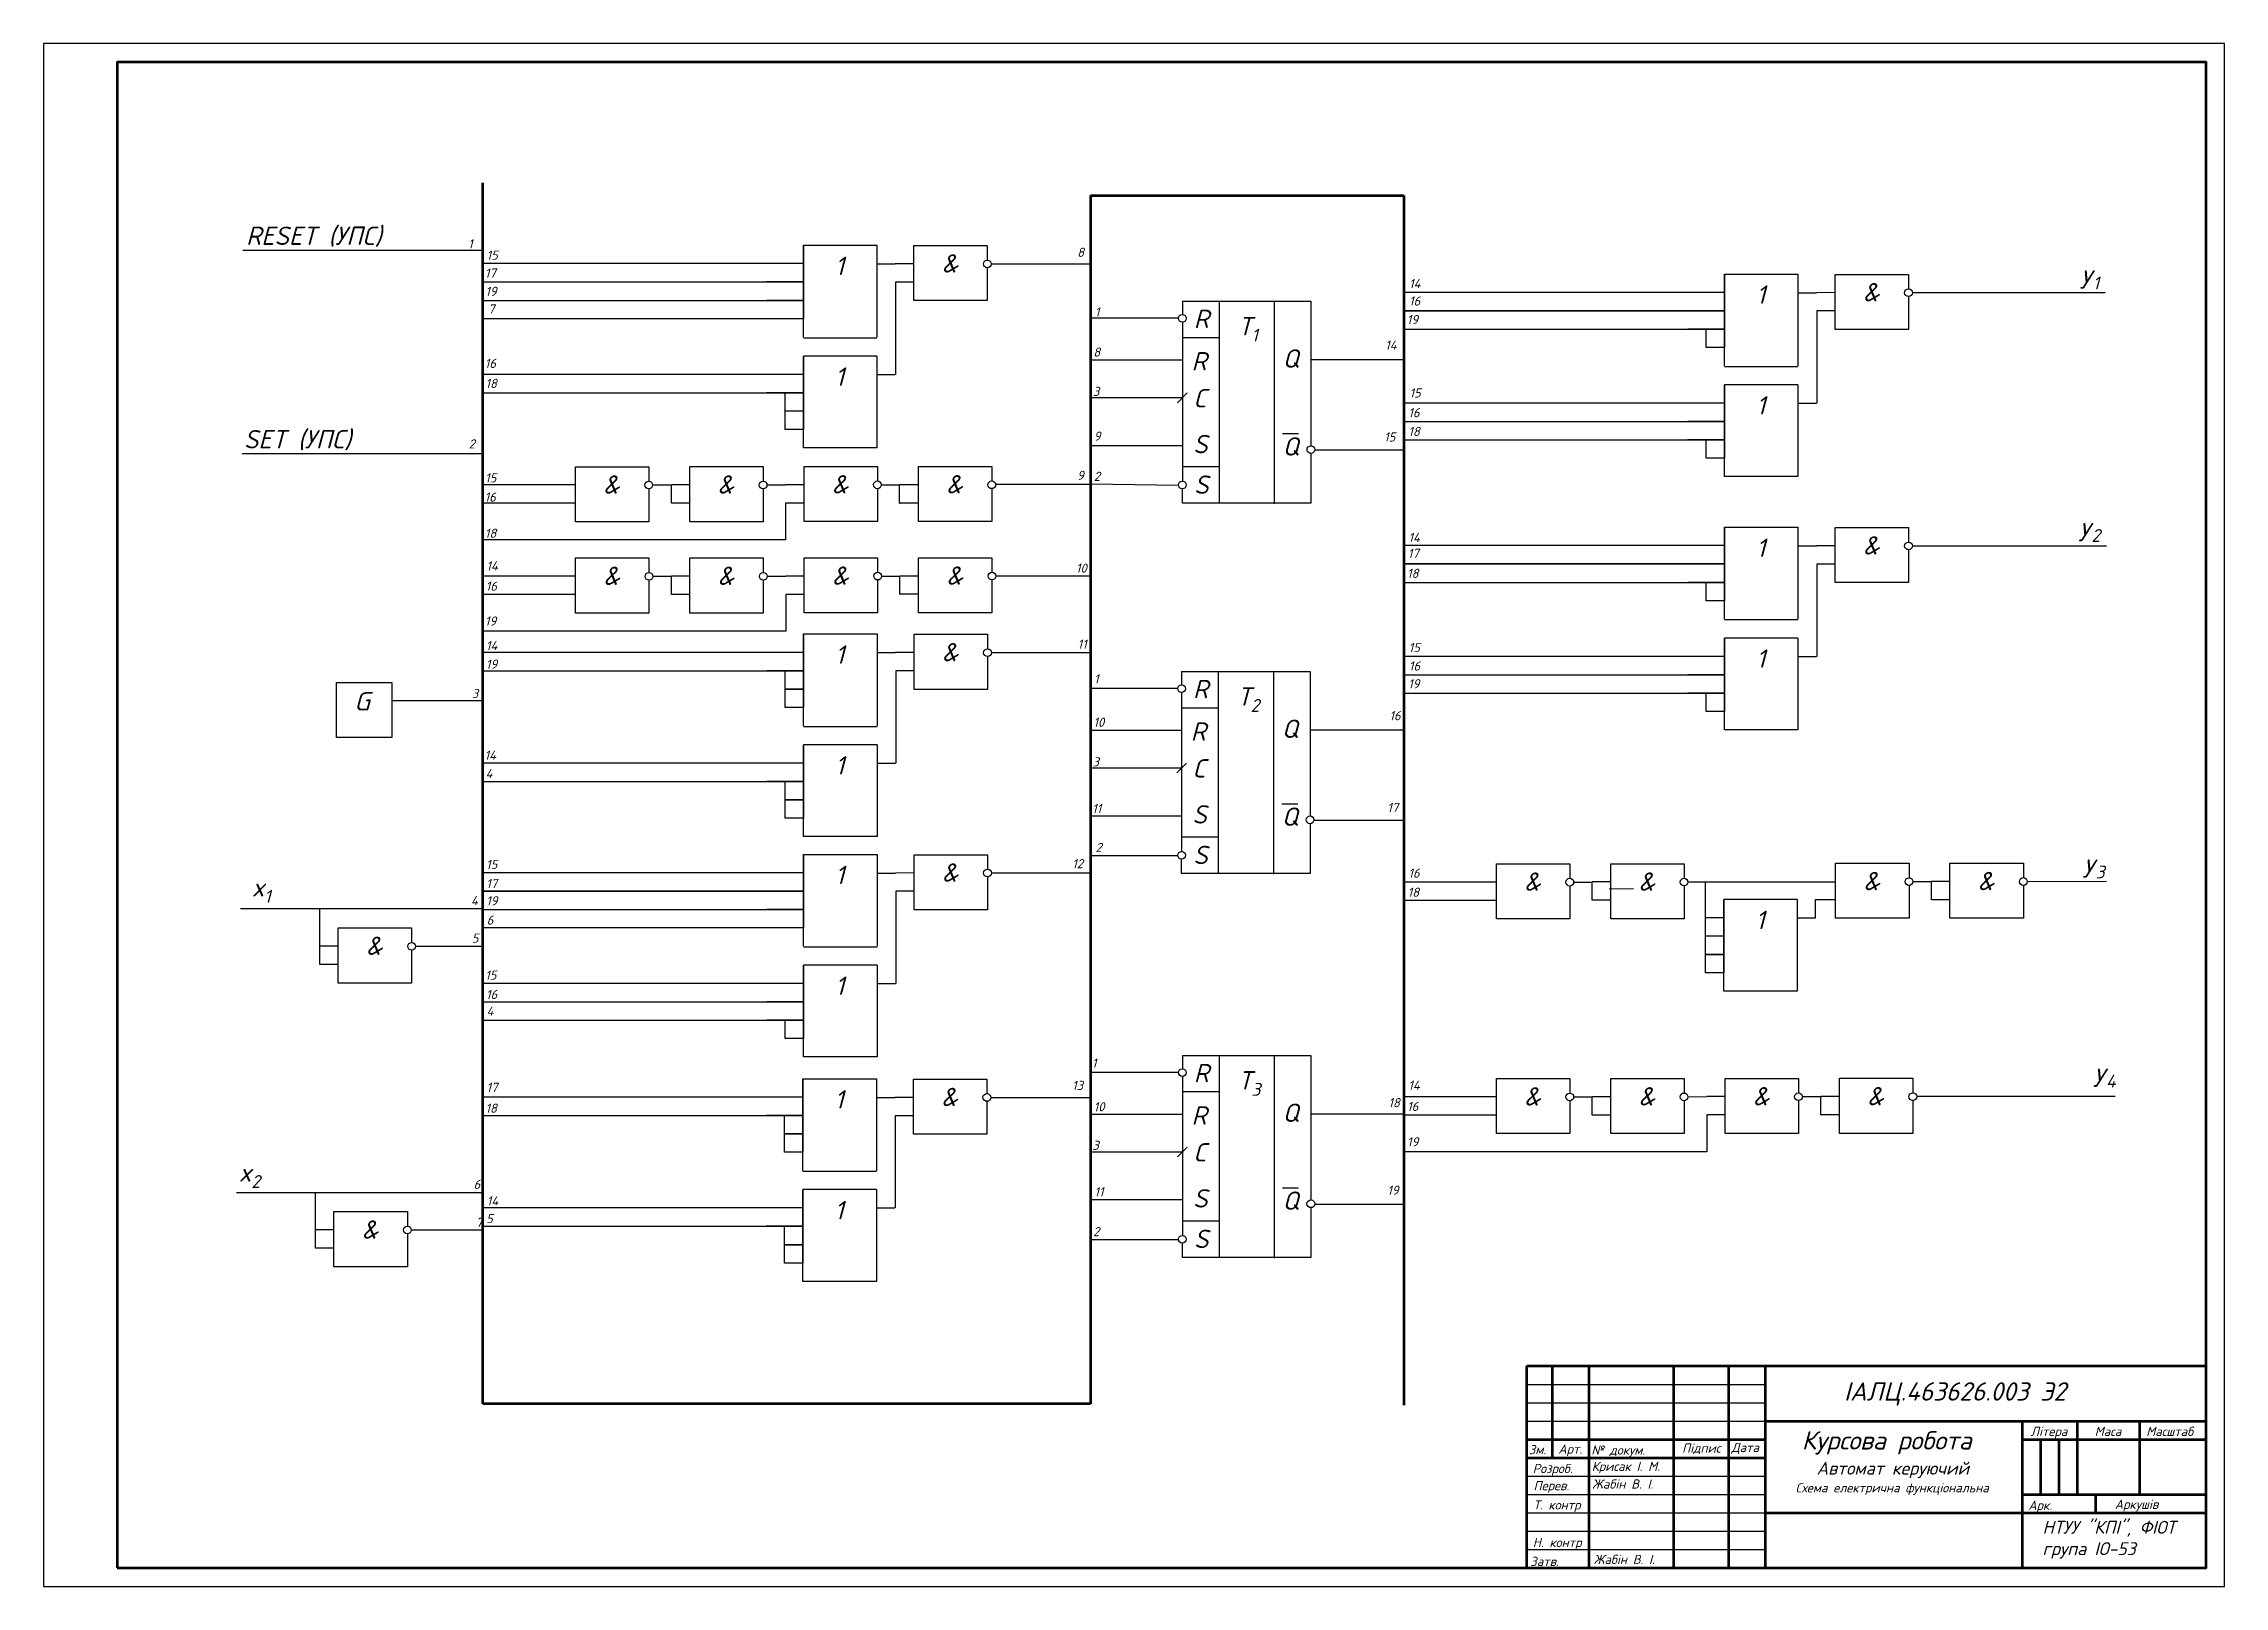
# Model space of a CAD drawing. Header units: millimetres. Extents: x -174 to 420, y 0 to 420.
import ezdxf

# ---------------------------------------------------------------- set-up
doc = ezdxf.new("R2010")
doc.units = ezdxf.units.MM
doc.layers.add('Layer2', color=1, linetype='Continuous', lineweight=80)
doc.layers.add('Layer3', color=3, linetype='Continuous', lineweight=30)
doc.styles.add('Ilya52', font='isocpeui.ttf')

msp = doc.modelspace()

# ---------------------------------------------------------------- linework, layer by layer
at = {"lineweight": 80}
for p, q in [((230, 5), (230, 60)), ((230, 60), (295, 60)), ((237, 35), (237, 60)), ((247, 5), (247, 60)), ((270, 5), (270, 60)), ((280, 60), (295, 60)), ((285, 5), (285, 60)), ((295, 45), (295, 60)), ((295, 60), (415, 60)), ((295, 20), (295, 45)), ((295, 45), (365, 45)), ((295, 45), (365, 45)), ((365, 45), (415, 45)), ((365, 40), (365, 45)), ((380, 40), (380, 45)), ((397, 40), (397, 45)), ((230, 40), (295, 40)), ((365, 40), (415, 40)), ((365, 25), (365, 40)), ((370, 25), (370, 40)), ((375, 25), (375, 40)), ((380, 25), (380, 40)), ((380, 25), (380, 40)), ((397, 25), (397, 40)), ((230, 35), (295, 35)), ((365, 20), (365, 25)), ((365, 25), (415, 25)), ((385, 20), (385, 25)), ((295, 5), (295, 20)), ((295, 20), (365, 20)), ((365, 5), (365, 20)), ((365, 20), (415, 20))]:
    msp.add_line(p, q, dxfattribs=at)
at = {"lineweight": 30}
for p, q in [((230, 55), (295, 55)), ((230, 50), (295, 50)), ((230, 45), (295, 45)), ((230, 30), (295, 30)), ((230, 25), (295, 25)), ((230, 20), (295, 20)), ((230, 15), (295, 15)), ((230, 10), (295, 10))]:
    msp.add_line(p, q, dxfattribs=at)
msp.add_lwpolyline([(-174, 0), (420, 0), (420, 420), (-174, 420)], close=True, dxfattribs=at)
at = {"lineweight": 80}
msp.add_lwpolyline([(-154, 5), (415, 5), (415, 415), (-154, 415)], close=True, dxfattribs=at)
at = {"layer": 'Layer2'}
for p, q in [((-54.33, 49.66), (-54.33, 382.08)), ((111.13, 378.65), (111.13, 49.66)), ((111.13, 378.65), (196.53, 378.65)), ((196.53, 378.65), (196.53, 49.31)), ((111.13, 49.66), (-54.33, 49.66))]:
    msp.add_line(p, q, dxfattribs=at)
at = {"layer": 'Layer3'}
for p, q in [((-54.33, 363.68), (-119.71, 363.68)), ((32.94, 365.11), (52.94, 365.11)), ((32.94, 340.11), (32.94, 365.11)), ((32.94, 365.11), (32.94, 360.11)), ((52.94, 365.11), (52.94, 340.11)), ((63.04, 365.03), (83.04, 365.03)), ((63.04, 350.03), (63.04, 365.03)), ((83.04, 365.03), (83.04, 361.08)), ((32.94, 360.11), (-54.33, 360.11)), ((32.94, 360.11), (32.94, 355.11)), ((52.94, 360.03), (57.94, 360.03)), ((63.04, 360.05), (57.94, 360.03)), ((83.04, 358.99), (83.04, 350.03)), ((84.09, 360.05), (111.13, 360.05)), ((283.86, 357.27), (303.86, 357.27)), ((283.86, 332.27), (283.86, 357.27)), ((283.86, 357.27), (283.86, 352.27)), ((303.86, 357.27), (303.86, 332.27)), ((313.96, 357.19), (333.96, 357.19)), ((313.96, 342.19), (313.96, 357.19)), ((333.96, 357.19), (333.96, 353.24)), ((-54.33, 355.11), (32.94, 355.11)), ((32.94, 355.11), (22.94, 355.11)), ((32.94, 355.11), (32.94, 350.11)), ((63.04, 355.06), (58.04, 355.06)), ((58.04, 355.06), (58.04, 329.95)), ((283.86, 352.27), (196.53, 352.27)), ((283.86, 352.27), (283.86, 347.27)), ((303.86, 352.19), (308.86, 352.19)), ((313.96, 352.21), (308.86, 352.19)), ((333.96, 351.15), (333.96, 342.19)), ((335.01, 352.21), (387.53, 352.21)), ((-54.33, 350.11), (32.94, 350.11)), ((32.94, 345.11), (-54.33, 345.11)), ((32.94, 350.11), (22.94, 350.11)), ((32.94, 350.11), (32.94, 345.11)), ((83.04, 350.03), (63.04, 350.03)), ((135.14, 345.27), (111.13, 345.27)), ((136.18, 349.85), (171.18, 349.85)), ((136.18, 349.85), (136.18, 346.25)), ((146.18, 349.94), (146.18, 294.94)), ((161.18, 349.73), (161.18, 294.73)), ((171.18, 349.85), (171.18, 310.54)), ((283.86, 347.27), (196.53, 347.27)), ((196.53, 347.27), (283.86, 347.27)), ((283.86, 347.27), (283.86, 342.27)), ((313.96, 347.22), (308.96, 347.22)), ((308.96, 347.22), (308.96, 322.11)), ((32.94, 339.95), (52.94, 339.95)), ((146.17, 339.94), (136.17, 339.94)), ((136.18, 344.16), (136.18, 300.88)), ((196.53, 342.27), (283.86, 342.27)), ((283.86, 342.27), (273.86, 342.27)), ((278.86, 337.27), (278.86, 342.27)), ((283.86, 342.27), (283.86, 337.27)), ((333.96, 342.19), (313.96, 342.19)), ((32.94, 309.95), (32.94, 334.95)), ((32.94, 334.95), (32.94, 329.95)), ((52.94, 334.95), (32.94, 334.95)), ((52.94, 334.95), (52.94, 309.95)), ((136.18, 333.81), (111.13, 333.81)), ((171.18, 333.99), (196.53, 333.99)), ((283.86, 337.27), (278.86, 337.27)), ((283.86, 337.27), (278.86, 337.27)), ((32.94, 329.95), (-54.33, 329.95)), ((32.94, 329.95), (32.94, 324.95)), ((52.94, 329.95), (57.94, 329.95)), ((283.86, 332.11), (303.86, 332.11)), ((283.86, 302.11), (283.86, 327.11)), ((283.86, 327.11), (283.86, 322.11)), ((303.86, 327.11), (283.86, 327.11)), ((303.86, 327.11), (303.86, 302.11)), ((-54.33, 324.95), (32.94, 324.95)), ((32.94, 324.95), (22.94, 324.95)), ((27.94, 314.95), (27.94, 324.95)), ((32.94, 324.95), (32.94, 319.95)), ((136.18, 323.58), (111.13, 323.58)), ((134.86, 322.25), (137.5, 324.91)), ((283.86, 322.11), (196.53, 322.11)), ((283.86, 322.11), (283.86, 317.11)), ((303.86, 322.11), (308.86, 322.11)), ((32.94, 319.95), (27.94, 319.95)), ((32.94, 314.95), (27.94, 314.95)), ((32.94, 319.95), (32.94, 314.95)), ((32.94, 319.95), (32.94, 314.95)), ((196.53, 317.11), (283.86, 317.11)), ((283.86, 317.11), (273.86, 317.11)), ((283.86, 317.11), (283.86, 312.11)), ((52.94, 309.95), (32.94, 309.95)), ((136.18, 310.53), (111.13, 310.53)), ((172.22, 309.42), (196.53, 309.42)), ((196.53, 312.11), (283.86, 312.11)), ((283.86, 312.11), (273.86, 312.11)), ((278.86, 307.11), (278.86, 312.11)), ((283.86, 312.11), (283.86, 307.11)), ((-54.33, 308.34), (-119.89, 308.34)), ((-29.17, 304.83), (-9.17, 304.83)), ((-29.17, 289.83), (-29.17, 304.83)), ((-9.17, 304.83), (-9.17, 300.88)), ((1.98, 304.85), (21.98, 304.85)), ((1.98, 289.85), (1.98, 304.85)), ((21.98, 304.85), (21.98, 300.89)), ((33.12, 304.89), (53.12, 304.89)), ((33.12, 289.89), (33.12, 304.89)), ((53.12, 304.89), (53.12, 300.93)), ((64.27, 304.9), (84.27, 304.9)), ((64.27, 289.9), (64.27, 304.9)), ((84.27, 304.9), (84.27, 300.95)), ((136.22, 304.85), (146.22, 304.85)), ((171.18, 308.45), (171.18, 294.85)), ((283.86, 307.11), (278.86, 307.11)), ((283.86, 307.11), (278.86, 307.11)), ((-29.17, 299.85), (-54.33, 299.85)), ((-9.17, 298.79), (-9.17, 289.83)), ((-8.12, 299.85), (-3.12, 299.85)), ((1.98, 299.87), (-3.02, 299.87)), ((-3.02, 294.88), (-3.02, 299.85)), ((21.98, 298.8), (21.98, 289.85)), ((23.02, 299.86), (28.12, 299.91)), ((33.12, 299.91), (28.12, 299.91)), ((53.12, 298.84), (53.12, 289.89)), ((54.17, 299.9), (59.17, 299.9)), ((64.27, 299.92), (59.17, 299.9)), ((59.17, 294.94), (59.17, 299.9)), ((84.27, 298.86), (84.27, 289.9)), ((85.36, 300.06), (111.13, 300.06)), ((135.14, 299.71), (111.13, 300.06)), ((136.18, 294.85), (136.18, 298.79)), ((303.86, 302.11), (283.86, 302.11)), ((-29.17, 294.87), (-54.33, 294.87)), ((1.98, 294.88), (-3.02, 294.88)), ((33.12, 294.92), (28.12, 294.92)), ((28.12, 294.92), (28.12, 284.92)), ((59.17, 294.94), (59.27, 294.94)), ((64.27, 294.94), (59.27, 294.94)), ((171.18, 294.85), (136.18, 294.85)), ((136.18, 294.85), (136.18, 294.85)), ((146.18, 294.94), (146.18, 294.85)), ((-9.17, 289.83), (-29.17, 289.83)), ((21.98, 289.85), (1.98, 289.85)), ((53.12, 289.89), (33.12, 289.89)), ((84.27, 289.9), (64.27, 289.9)), ((283.86, 288.34), (303.86, 288.34)), ((283.86, 263.34), (283.86, 288.34)), ((283.86, 288.34), (283.86, 283.34)), ((303.86, 288.34), (303.86, 263.34)), ((313.96, 288.26), (333.96, 288.26)), ((313.96, 273.26), (313.96, 288.26)), ((333.96, 288.26), (333.96, 284.31)), ((-31.88, 284.92), (-54.33, 284.92)), ((-21.88, 284.92), (-31.88, 284.92)), ((-29.12, 279.97), (-9.12, 279.97)), ((-29.12, 264.97), (-29.12, 279.97)), ((28.12, 284.92), (-21.88, 284.92)), ((-9.12, 279.97), (-9.12, 276.02)), ((2.03, 279.99), (22.03, 279.99)), ((2.03, 264.99), (2.03, 279.99)), ((22.03, 279.99), (22.03, 276.04)), ((33.17, 280.03), (53.17, 280.03)), ((33.17, 265.03), (33.17, 280.03)), ((53.17, 280.03), (53.17, 276.07)), ((64.32, 280.04), (84.32, 280.04)), ((64.32, 265.04), (64.32, 280.04)), ((84.32, 280.04), (84.32, 276.09)), ((283.86, 283.34), (196.53, 283.34)), ((283.86, 283.34), (283.86, 278.34)), ((303.86, 283.26), (308.86, 283.26)), ((313.96, 283.28), (308.86, 283.26)), ((333.96, 282.22), (333.96, 273.26)), ((335.01, 283.28), (387.87, 283.28)), ((-29.12, 274.99), (-54.33, 274.99)), ((-9.12, 273.93), (-9.12, 264.97)), ((-8.07, 274.99), (-3.07, 274.99)), ((2.03, 275.01), (-2.97, 275.01)), ((-2.97, 270.02), (-2.97, 274.99)), ((22.03, 273.95), (22.03, 264.99)), ((23.07, 275), (28.17, 275.05)), ((33.17, 275.05), (28.17, 275.05)), ((53.17, 273.98), (53.17, 265.03)), ((54.22, 275.04), (59.22, 275.04)), ((64.32, 275.06), (59.22, 275.04)), ((59.22, 270.08), (59.22, 275.04)), ((84.32, 274), (84.32, 265.04)), ((85.36, 275.09), (111.13, 275.09)), ((283.86, 278.34), (196.53, 278.34)), ((196.53, 278.34), (283.86, 278.34)), ((196.53, 273.34), (283.86, 273.34)), ((283.86, 273.34), (273.86, 273.34)), ((278.86, 268.34), (278.86, 273.34)), ((283.86, 278.34), (283.86, 273.34)), ((283.86, 273.34), (283.86, 268.34)), ((313.96, 278.29), (308.96, 278.29)), ((308.96, 278.29), (308.96, 253.18)), ((333.96, 273.26), (313.96, 273.26)), ((-29.12, 270.01), (-54.33, 270.01)), ((2.03, 270.02), (-2.97, 270.02)), ((33.17, 270.06), (28.17, 270.06)), ((28.17, 270.06), (28.17, 260.06)), ((59.22, 270.08), (59.32, 270.08)), ((64.32, 270.08), (59.32, 270.08)), ((283.86, 268.34), (278.86, 268.34)), ((283.86, 268.34), (278.86, 268.34)), ((-9.12, 264.97), (-29.12, 264.97)), ((22.03, 264.99), (2.03, 264.99)), ((53.17, 265.03), (33.17, 265.03)), ((84.32, 265.04), (64.32, 265.04)), ((283.86, 263.18), (303.86, 263.18)), ((-31.83, 260.06), (-54.33, 260.06)), ((-21.83, 260.06), (-31.83, 260.06)), ((28.17, 260.06), (-21.83, 260.06)), ((33, 259.28), (53, 259.28)), ((33, 234.28), (33, 259.28)), ((33, 259.28), (33, 254.28)), ((53, 259.28), (53, 234.28)), ((63.1, 259.2), (83.1, 259.2)), ((63.1, 244.2), (63.1, 259.2)), ((83.1, 259.2), (83.1, 255.25)), ((283.86, 233.18), (283.86, 258.18)), ((283.86, 258.18), (283.86, 253.18)), ((303.86, 258.18), (283.86, 258.18)), ((303.86, 258.18), (303.86, 233.18)), ((33, 254.28), (-54.33, 254.28)), ((33, 254.28), (33, 249.28)), ((53, 254.2), (58, 254.2)), ((63.1, 254.22), (58, 254.2)), ((83.1, 253.16), (83.1, 244.2)), ((84.14, 254.22), (111.13, 254.22)), ((283.86, 253.18), (196.53, 253.18)), ((283.86, 253.18), (283.86, 248.18)), ((303.86, 253.18), (308.86, 253.18)), ((-94.18, 246.08), (-79.18, 246.08)), ((-94.18, 231.08), (-94.18, 246.08)), ((-79.18, 246.08), (-79.18, 231.08)), ((-54.33, 249.28), (33, 249.28)), ((33, 249.28), (23, 249.28)), ((28, 239.28), (28.02, 249.28)), ((33, 244.28), (28.01, 244.28)), ((28.01, 244.28), (33, 244.28)), ((33, 249.28), (33, 244.28)), ((33, 244.28), (33, 239.28)), ((63.1, 249.23), (58.1, 249.23)), ((58.1, 249.23), (58.1, 224.12)), ((83.1, 244.2), (63.1, 244.2)), ((134.92, 244.46), (111.13, 244.46)), ((135.96, 249.05), (170.96, 249.05)), ((135.96, 249.05), (135.96, 245.45)), ((145.96, 249.13), (145.96, 194.13)), ((160.96, 248.92), (160.96, 193.92)), ((170.96, 249.05), (170.96, 209.73)), ((196.53, 248.18), (283.86, 248.18)), ((283.86, 248.18), (273.86, 248.18)), ((283.86, 248.18), (283.86, 243.18)), ((-79.18, 241.13), (-54.33, 241.13)), ((33, 239.28), (28, 239.28)), ((33, 239.28), (28, 239.28)), ((145.95, 239.13), (135.95, 239.13)), ((135.96, 243.36), (135.96, 200.08)), ((196.53, 243.18), (283.86, 243.18)), ((283.86, 243.18), (273.86, 243.18)), ((278.86, 238.18), (278.86, 243.18)), ((283.86, 238.18), (278.86, 238.18)), ((283.86, 238.18), (278.86, 238.18)), ((283.86, 243.18), (283.86, 238.18)), ((33, 234.12), (53, 234.12)), ((135.96, 233.01), (111.13, 233.01)), ((170.96, 233.18), (196.53, 233.18)), ((303.86, 233.18), (283.86, 233.18)), ((-79.18, 231.08), (-94.18, 231.08)), ((33, 204.12), (33, 229.12)), ((33, 229.12), (33, 224.12)), ((53, 229.12), (33, 229.12)), ((53, 229.12), (53, 204.12)), ((33, 224.12), (-54.33, 224.12)), ((33, 224.12), (33, 219.12)), ((53, 224.12), (58, 224.12)), ((135.96, 222.77), (111.13, 222.77)), ((134.64, 221.44), (137.28, 224.1)), ((-54.33, 219.12), (33, 219.12)), ((33, 219.12), (23, 219.12)), ((28, 209.12), (27.99, 219.12)), ((33, 214.12), (27.99, 214.12)), ((27.99, 214.12), (33, 214.12)), ((33, 219.12), (33, 214.12)), ((33, 214.12), (33, 209.12)), ((33, 209.12), (28, 209.12)), ((33, 209.12), (28, 209.12)), ((135.96, 209.72), (111.13, 209.72)), ((172, 208.61), (196.53, 208.61)), ((53, 204.12), (33, 204.12)), ((136, 204.05), (146, 204.05)), ((170.96, 207.64), (170.96, 194.05)), ((33, 199.28), (53, 199.28)), ((33, 174.28), (33, 199.28)), ((33, 199.28), (33, 194.28)), ((53, 199.28), (53, 174.28)), ((63.1, 199.2), (83.1, 199.2)), ((63.1, 184.2), (63.1, 199.2)), ((83.1, 199.2), (83.1, 195.25)), ((134.92, 198.9), (111.13, 198.9)), ((135.96, 194.05), (135.96, 197.99)), ((221.7, 196.72), (241.7, 196.72)), ((221.7, 181.72), (221.7, 196.72)), ((241.7, 196.72), (241.7, 192.77)), ((252.84, 196.74), (272.84, 196.74)), ((252.84, 181.74), (252.84, 196.74)), ((272.84, 196.74), (272.84, 192.79)), ((314.1, 196.87), (334.1, 196.87)), ((314.1, 181.87), (314.1, 196.87)), ((334.1, 196.87), (334.1, 192.92)), ((345.24, 196.89), (365.24, 196.89)), ((345.24, 181.89), (345.24, 196.89)), ((365.24, 196.89), (365.24, 192.94)), ((33, 194.28), (-54.33, 194.28)), ((33, 194.28), (33, 189.28)), ((53, 194.2), (58, 194.2)), ((63.1, 194.22), (58, 194.2)), ((83.1, 193.16), (83.1, 184.2)), ((84.14, 194.22), (111.13, 194.22)), ((170.96, 194.05), (135.96, 194.05)), ((135.96, 194.05), (135.96, 194.05)), ((145.96, 194.13), (145.96, 194.05)), ((221.7, 191.74), (196.53, 191.74)), ((241.7, 190.68), (241.7, 181.72)), ((242.74, 191.74), (247.74, 191.74)), ((252.84, 191.76), (247.84, 191.76)), ((247.84, 186.77), (247.84, 191.74)), ((272.84, 190.7), (272.84, 181.74)), ((273.88, 191.84), (314.1, 191.84)), ((278.67, 182.03), (278.67, 191.89)), ((334.1, 190.83), (334.1, 181.87)), ((335.14, 191.89), (340.14, 191.89)), ((345.24, 191.91), (340.24, 191.91)), ((340.24, 186.92), (340.24, 191.89)), ((365.24, 190.84), (365.24, 181.89)), ((366.29, 191.9), (387.87, 191.95)), ((-54.33, 184.42), (-120.35, 184.42)), ((-98.8, 169.29), (-98.8, 184.42)), ((33, 189.28), (-54.33, 189.28)), ((-54.33, 189.28), (33, 189.28)), ((-54.33, 184.28), (33, 184.28)), ((33, 184.28), (23, 184.28)), ((33, 189.28), (33, 184.28)), ((33, 184.28), (33, 179.28)), ((63.1, 189.23), (58.1, 189.23)), ((58.1, 189.23), (58.1, 164.12)), ((83.1, 184.2), (63.1, 184.2)), ((221.7, 186.76), (196.53, 186.76)), ((252.84, 186.77), (247.84, 186.77)), ((252.45, 189.86), (259.08, 190)), ((283.67, 162.03), (283.67, 187.03)), ((283.67, 187.03), (283.67, 182.03)), ((303.67, 187.03), (283.67, 187.03)), ((303.67, 187.03), (303.67, 162.03)), ((308.67, 182.03), (308.67, 187.03)), ((308.67, 187.03), (314.1, 187.03)), ((345.24, 186.92), (340.24, 186.92)), ((-93.77, 179.26), (-73.77, 179.26)), ((-93.77, 164.26), (-93.77, 179.26)), ((-73.77, 179.26), (-73.77, 175.31)), ((33, 179.28), (-54.33, 179.28)), ((241.7, 181.72), (221.7, 181.72)), ((272.84, 181.74), (252.84, 181.74)), ((278.67, 167.03), (278.67, 182.03)), ((283.67, 182.03), (278.67, 182.03)), ((283.67, 182.03), (283.67, 177.03)), ((303.67, 182.03), (308.67, 182.03)), ((334.1, 181.87), (314.1, 181.87)), ((365.24, 181.89), (345.24, 181.89)), ((-93.77, 174.28), (-98.8, 174.28)), ((-73.77, 173.22), (-73.77, 164.26)), ((-72.72, 174.28), (-54.33, 174.28)), ((33, 174.12), (53, 174.12)), ((283.67, 177.03), (278.67, 177.03)), ((283.67, 177.03), (283.67, 172.03)), ((-93.77, 169.3), (-98.8, 169.3)), ((33, 144.12), (33, 169.12)), ((33, 169.12), (33, 164.12)), ((53, 169.12), (33, 169.12)), ((53, 169.12), (53, 144.12)), ((283.67, 172.03), (278.67, 172.03)), ((278.67, 172.03), (283.67, 172.03)), ((283.67, 167.03), (278.67, 167.03)), ((283.67, 167.03), (278.67, 167.03)), ((283.67, 172.03), (283.67, 167.03)), ((-73.77, 164.26), (-93.77, 164.26)), ((33, 164.12), (-54.33, 164.12)), ((33, 164.12), (33, 159.12)), ((53, 164.12), (58, 164.12)), ((303.67, 162.03), (283.67, 162.03)), ((-54.33, 159.12), (33, 159.12)), ((33, 159.12), (23, 159.12)), ((33, 159.12), (33, 154.12)), ((-54.33, 154.12), (33, 154.12)), ((33, 154.12), (23, 154.12)), ((28, 149.12), (28, 154.12)), ((33, 149.12), (28, 149.12)), ((33, 149.12), (28, 149.12)), ((33, 154.12), (33, 149.12)), ((53, 144.12), (33, 144.12)), ((136.17, 144.52), (171.17, 144.52)), ((136.17, 144.52), (136.17, 140.91)), ((146.17, 144.6), (146.17, 89.6)), ((161.17, 144.39), (161.17, 89.39)), ((171.17, 144.52), (171.17, 105.2)), ((32.82, 138.17), (52.82, 138.17)), ((32.82, 113.17), (32.82, 138.17)), ((32.82, 138.17), (32.82, 133.17)), ((52.82, 138.17), (52.82, 113.17)), ((62.92, 138.1), (82.92, 138.1)), ((62.92, 123.1), (62.92, 138.1)), ((82.92, 138.1), (82.92, 134.14)), ((135.12, 139.93), (111.13, 139.93)), ((136.17, 138.82), (136.17, 95.54)), ((221.7, 138.25), (241.7, 138.25)), ((221.7, 123.25), (221.7, 138.25)), ((241.7, 138.25), (241.7, 134.29)), ((252.84, 138.26), (272.84, 138.26)), ((252.84, 123.26), (252.84, 138.26)), ((272.84, 138.26), (272.84, 134.31)), ((283.99, 138.3), (303.99, 138.3)), ((283.99, 123.3), (283.99, 138.3)), ((303.99, 138.3), (303.99, 134.35)), ((315.14, 138.32), (335.14, 138.32)), ((315.14, 123.32), (315.14, 138.32)), ((335.14, 138.32), (335.14, 134.36)), ((32.82, 133.17), (-54.33, 133.17)), ((32.82, 133.17), (32.82, 128.17)), ((52.82, 133.09), (57.82, 133.09)), ((62.92, 133.12), (57.82, 133.09)), ((82.92, 132.05), (82.92, 123.1)), ((83.96, 133.11), (111.13, 133.11)), ((146.16, 134.6), (136.16, 134.6)), ((221.7, 133.27), (196.53, 133.27)), ((241.7, 132.2), (241.7, 123.25)), ((242.74, 133.26), (247.74, 133.26)), ((252.84, 133.28), (247.84, 133.28)), ((247.84, 128.3), (247.84, 133.26)), ((272.84, 132.22), (272.84, 123.26)), ((273.89, 133.28), (278.99, 133.32)), ((283.99, 133.32), (278.99, 133.32)), ((303.99, 132.26), (303.99, 123.3)), ((305.04, 133.32), (310.04, 133.32)), ((315.14, 133.34), (310.04, 133.32)), ((310.04, 128.35), (310.04, 133.32)), ((335.14, 132.27), (335.14, 123.32)), ((336.23, 133.47), (390.27, 133.47)), ((-54.33, 128.17), (32.82, 128.17)), ((32.82, 128.17), (22.82, 128.17)), ((27.82, 118.17), (27.82, 128.17)), ((32.82, 128.17), (32.82, 123.17)), ((62.92, 128.13), (57.92, 128.13)), ((57.92, 128.13), (57.92, 103.02)), ((136.17, 128.47), (111.13, 128.47)), ((171.17, 128.65), (196.53, 128.65)), ((221.7, 128.28), (196.53, 128.28)), ((252.84, 128.3), (247.84, 128.3)), ((283.99, 128.33), (278.99, 128.33)), ((278.99, 128.33), (278.99, 118.33)), ((310.04, 128.35), (310.14, 128.35)), ((315.14, 128.35), (310.14, 128.35)), ((32.82, 123.17), (27.82, 123.17)), ((27.82, 123.17), (32.82, 123.17)), ((32.82, 123.17), (32.82, 118.17)), ((82.92, 123.1), (62.92, 123.1)), ((134.85, 116.91), (137.49, 119.57)), ((241.7, 123.25), (221.7, 123.25)), ((272.84, 123.26), (252.84, 123.26)), ((303.99, 123.3), (283.99, 123.3)), ((335.14, 123.32), (315.14, 123.32)), ((32.82, 118.17), (27.82, 118.17)), ((32.82, 118.17), (27.82, 118.17)), ((32.82, 113.02), (52.82, 113.02)), ((136.17, 118.24), (111.13, 118.24)), ((218.99, 118.33), (196.53, 118.33)), ((228.99, 118.33), (218.99, 118.33)), ((278.99, 118.33), (228.99, 118.33)), ((-54.33, 107.17), (-121.49, 107.17)), ((-99.94, 92.03), (-99.94, 107.17)), ((32.82, 83.02), (32.82, 108.02)), ((32.82, 108.02), (32.82, 103.02)), ((52.82, 108.02), (32.82, 108.02)), ((52.82, 108.02), (52.82, 83.02)), ((-94.91, 102.01), (-74.91, 102.01)), ((-94.91, 87.01), (-94.91, 102.01)), ((-74.91, 102.01), (-74.91, 98.05)), ((32.82, 103.02), (-54.33, 103.02)), ((32.82, 103.02), (32.82, 98.02)), ((52.82, 103.02), (57.82, 103.02)), ((136.17, 105.19), (111.13, 105.19)), ((171.17, 103.11), (171.17, 89.52)), ((172.21, 104.08), (196.53, 104.08)), ((-94.91, 97.03), (-99.94, 97.03)), ((-74.91, 95.96), (-74.91, 87.01)), ((-73.87, 97.02), (-54.33, 97.02)), ((-54.33, 98.02), (32.82, 98.02)), ((32.82, 98.02), (22.82, 98.02)), ((27.82, 88.02), (27.82, 98.02)), ((32.82, 98.02), (32.82, 93.02)), ((136.21, 99.52), (146.21, 99.52)), ((-94.91, 92.04), (-99.94, 92.04)), ((32.82, 93.02), (27.82, 93.02)), ((27.82, 93.02), (32.82, 93.02)), ((32.82, 93.02), (32.82, 88.02)), ((135.13, 94.37), (111.13, 94.37)), ((136.17, 89.52), (136.17, 93.45)), ((171.17, 89.52), (136.17, 89.52)), ((136.17, 89.52), (136.17, 89.52)), ((146.17, 89.6), (146.17, 89.52)), ((-74.91, 87.01), (-94.91, 87.01)), ((32.82, 88.02), (27.82, 88.02)), ((32.82, 88.02), (27.82, 88.02)), ((52.82, 83.02), (32.82, 83.02))]:
    msp.add_line(p, q, dxfattribs=at)
for centre in [(83.04, 360.03), (333.96, 352.19), (136.18, 345.21), (171.18, 309.49), (-9.17, 299.83), (21.98, 299.85), (53.12, 299.89), (84.27, 299.9), (136.18, 299.84), (333.96, 283.26), (-9.12, 274.97), (22.03, 274.99), (53.17, 275.03), (84.32, 275.04), (83.1, 254.2), (135.96, 244.4), (170.96, 208.69), (135.96, 199.03), (83.1, 194.2), (241.7, 191.72), (272.84, 191.74), (334.1, 191.87), (365.24, 191.89), (-73.77, 174.26), (136.17, 139.87), (82.92, 133.1), (241.7, 133.25), (272.84, 133.26), (303.99, 133.3), (335.14, 133.32), (171.17, 104.15), (-74.91, 97.01), (136.17, 94.5)]:
    msp.add_circle(centre, 1.05, dxfattribs=at)

# ---------------------------------------------------------------- texts
at = {"style": 'Ilya52'}
msp.add_text('Зм.', height=2.5, dxfattribs=at).set_placement((230.55, 35.98))
at = {"char_height": 2.5, "attachment_point": 1, "style": 'Ilya52'}
for s, width, heights, insert in [('\\pi2.2462;{\\fISOCPEUR|b0|i1|c204|p34;Літера}', 15, [0], (365, 43.44)), ('\\pi4.6695;{\\fISOCPEUR|b0|i1|c204|p34;Маса}', 17, [0], (380, 43.44)), ('\\pi1.714;{\\fISOCPEUR|b0|i1|c204|p34;Масштаб}', 18, [0], (397, 43.44)), ('\\pi1.5786;{\\fISOCPEUR|b0|i1|c204|p34;Арт}.', 10, [2.45], (237, 38.63)), ('№ {\\fISOCPEUR|b0|i1|c204|p34;докум}.', 21.5637, [0], (247.57, 38.36)), ('Підпис', 15, [0], (272.29, 38.9)), ('Дата', 10, [0], (285.72, 39.06)), ('{\\fISOCPEUR|b0|i1|c204|p34; Розроб}.', 17, [0], (230, 33.33)), ('Крисак І. М.', 23, [0], (247.68, 33.92)), ('{\\fISOCPEUR|b0|i1|c204|p34;Перев}.', 17, [0], (231.82, 28.67)), ('Жабін В. І.', 21.4011, [0], (247.81, 29.11)), ('Т. контр', 17, [0], (231.78, 23.42)), (' Арк.', 20, [0], (365, 23.32)), ('Аркушів', 30, [0], (390.15, 23.59)), ('Н. контр', 17, [0], (231.61, 13.2)), ('Затв.', 17, [0], (230.94, 8.04)), ('Жабін В. І.', 21.4011, [0], (248.23, 8.58))]:
    msp.add_mtext_dynamic_manual_height_columns(s, width=width, gutter_width=12.5, heights=heights, dxfattribs=dict(at, insert=insert))
at = {"layer": 'Layer3', "attachment_point": 1, "style": 'Ilya52'}
for s, width, heights, insert, char_height in [('RESET (УПС)', 54.0588, [5], (-118.85, 370.19), 5), ('1', 5.9389, [0], (-58.38, 366.77), 2.5), ('15', 5.3218, [0], (-53.35, 363.67), 2.5), ('&', 12.0198, [0], (70.63, 362.67), 5), ('8', 12.0027, [0], (107.51, 364.44), 2.5), ('17', 5.888, [0], (-53.81, 358.8), 2.5), ('1', 12.0198, [0], (41.56, 362.02), 5), ('\\A1;y{\\H0.7x;\\S^ 1;}', 12.525, [0], (380.76, 359.8), 5), ('19', 5.6615, [0], (-53.69, 353.81), 2.5), ('14', 7.4687, [0], (197.91, 355.91), 2.5), ('16', 5.7451, [0], (197.9, 351.18), 2.5), ('1', 12.0198, [0], (292.48, 354.18), 5), ('&', 12.0198, [0], (321.55, 354.83), 5), ('7', 5.108, [0], (-52.93, 349.02), 2.5), ('1', 5.9389, [0], (112.35, 348.23), 2.5), ('R', 5.8291, [0], (139.28, 347.57), 5), ('\\A1;Т{\\H0.7x;\\S^ 1;}', 6.5733, [0], (151.44, 345.59), 5), ('19', 4.8834, [0], (197.28, 346.12), 2.5), ('14', 7.4687, [0], (191.41, 339.18), 2.5), ('16', 6.7163, [0], (-53.85, 334.2), 2.5), ('8', 12.0027, [0], (111.9, 337.27), 2.5), ('R', 5.8291, [0], (138.66, 336.04), 5), ('Q', 5.085, [0], (163.47, 336.78), 5), ('18', 5.6272, [0], (-53.67, 328.75), 2.5), ('1', 12.0198, [0], (41.56, 331.86), 5), ('3', 5.4431, [0], (111.81, 326.56), 2.5), ('С', 4.0928, [0], (139.28, 326), 5), ('16', 5.7451, [0], (197.71, 320.78), 2.5), ('15', 5.1706, [0], (198.03, 326.16), 2.5), ('1', 12.0198, [0], (292.48, 324.02), 5), ('SET (УПС)', 62.1925, [7.97], (-119.44, 314.8), 5), ('18', 6.0324, [0], (197.71, 315.67), 2.5), ('2', 5.012, [0], (-58.22, 312.28), 2.5), ('9', 5.4558, [0], (112.05, 314.39), 2.5), ('S', 5.8291, [0], (139.1, 313.47), 5), ('{\\OQ}', 5.085, [0], (163.46, 312.85), 5), ('15', 5.1706, [0], (191.12, 314.18), 2.5), ('15', 6.2101, [0], (-53.76, 303.03), 2.5), ('9', 5.4558, [0], (107.51, 303.71), 2.5), ('2', 5.012, [0], (112.06, 303.45), 2.5), ('16', 5.996, [0], (-53.9, 297.81), 2.5), ('&', 12.0198, [0], (-21.58, 302.47), 5), ('&', 12.0198, [0], (9.56, 302.48), 5), ('&', 12.0198, [0], (40.71, 302.52), 5), ('&', 12.0198, [0], (71.85, 302.54), 5), ('S', 5.8291, [0], (139.35, 302.44), 5), ('18', 5.7818, [0], (-53.83, 287.96), 2.5), ('14', 7.4687, [0], (197.73, 286.79), 2.5), ('1', 12.0198, [0], (292.48, 285.25), 5), ('&', 12.0198, [0], (321.55, 285.89), 5), ('\\A1;y{\\H0.7x;\\S^ 2;}', 7.0148, [0], (380.38, 291.05), 5), ('17', 5.7451, [0], (197.57, 282.47), 2.5), ('16', 5.9689, [0], (-53.58, 273.55), 2.5), ('14', 6.5923, [0], (-53.41, 279.05), 2.5), ('&', 12.0198, [0], (-21.53, 277.61), 5), ('&', 12.0198, [0], (9.61, 277.62), 5), ('&', 12.0198, [0], (40.76, 277.66), 5), ('&', 12.0198, [0], (71.9, 277.68), 5), ('10', 37.8268, [0], (107.17, 278.46), 2.5), ('18', 6.0324, [0], (197.37, 277.04), 2.5), ('19', 6.0837, [0], (-53.8, 264.05), 2.5), ('14', 6.5923, [0], (-53.53, 257.38), 2.5), ('1', 12.0198, [0], (41.61, 256.19), 5), ('&', 12.0198, [0], (70.68, 256.83), 5), ('11', 3.7481, [0], (107.62, 257.77), 2.5), ('15', 5.1706, [0], (197.81, 256.86), 2.5), ('19', 6.0837, [0], (-53.53, 252.32), 2.5), ('16', 5.7451, [0], (197.87, 251.82), 2.5), ('1', 12.0198, [0], (292.48, 255.09), 5), ('3', 5.4431, [0], (-57.38, 244.32), 2.5), ('1', 5.9389, [0], (112.12, 248.31), 2.5), ('R', 5.8291, [0], (139.06, 246.77), 5), ('\\A1;Т{\\H0.7x;\\S^ 2;}', 6.5733, [0], (151.22, 244.78), 5), ('19', 4.8834, [0], (197.67, 246.98), 2.5), ('G', 8.8282, [0], (-89.38, 243.46), 5), ('16', 5.7451, [0], (192.55, 238.29), 2.5), ('10', 37.8268, [0], (111.92, 236.49), 2.5), ('R', 5.8291, [0], (138.44, 235.23), 5), ('Q', 5.085, [0], (163.25, 235.98), 5), ('14', 6.5923, [0], (-53.92, 227.53), 2.5), ('1', 12.0198, [0], (41.61, 226.03), 5), ('4', 6.8321, [0], (-53.61, 222.56), 2.5), ('3', 5.4431, [0], (111.71, 225.71), 2.5), ('С', 4.0928, [0], (139.06, 225.19), 5), ('11', 3.7481, [0], (111.58, 212.99), 2.5), ('S', 5.8291, [0], (138.88, 212.67), 5), ('{\\OQ}', 5.085, [0], (163.24, 212.05), 5), ('17', 5.7451, [0], (191.98, 213.29), 2.5), ('2', 5.012, [0], (112.52, 202.4), 2.5), ('15', 5.3218, [0], (-53.5, 197.79), 2.5), ('1', 12.0198, [0], (41.61, 196.19), 5), ('&', 12.0198, [0], (70.68, 196.83), 5), ('12', 4.5342, [0], (106.17, 198), 2.5), ('S', 5.8291, [0], (139.13, 201.63), 5), ('\\A1;y{\\H0.7x;\\S^ 3;}', 5.6323, [0], (381.52, 199.43), 5), ('\\A1;x{\\H0.7x;\\S^ 1;}', 13.3859, [0], (-117.29, 192.81), 5), ('17', 5.888, [0], (-53.45, 192.6), 2.5), ('18', 6.0324, [0], (197.53, 190.23), 2.5), ('16', 5.7451, [0], (197.73, 195.43), 2.5), ('&', 12.0198, [0], (229.28, 194.36), 5), ('&', 12.0198, [0], (260.43, 194.37), 5), ('&', 12.0198, [0], (321.68, 194.51), 5), ('&', 12.0198, [0], (352.83, 194.52), 5), ('4', 6.8321, [0], (-57.6, 187.95), 2.5), ('19', 5.6615, [0], (-53.45, 187.9), 2.5), ('6', 7.8461, [0], (-53.33, 182.63), 2.5), ('1', 12.0198, [0], (292.29, 183.94), 5), ('&', 12.0198, [0], (-86.18, 176.9), 5), ('5', 6.8321, [0], (-57.38, 177.72), 2.5), ('15', 5.3218, [0], (-53.73, 167.66), 2.5), ('16', 5.9689, [0], (-53.51, 162.4), 2.5), ('1', 12.0198, [0], (41.61, 166.03), 5), ('4', 6.8321, [0], (-53.35, 157.87), 2.5), ('1', 5.9389, [0], (111.53, 143.71), 2.5), ('17', 5.7451, [0], (-53.38, 137.1), 2.5), ('13', 4.3984, [0], (106.13, 137.62), 2.5), ('R', 5.8291, [0], (139.27, 142.23), 5), ('\\A1;Т{\\H0.7x;\\S^ 3;}', 8.4553, [0], (151.43, 140.25), 5), ('14', 7.4687, [0], (197.7, 137.67), 2.5), ('\\A1;y{\\H0.7x;\\S^ 4;}', 7.0916, [0], (384.36, 142.49), 5), ('18', 5.7818, [0], (-53.67, 131.43), 2.5), ('1', 12.0198, [0], (41.43, 135.08), 5), ('&', 12.0198, [0], (70.5, 135.73), 5), ('10', 37.8268, [0], (112.01, 131.81), 2.5), ('R', 5.8291, [0], (138.65, 130.7), 5), ('Q', 5.085, [0], (163.46, 131.44), 5), ('18', 6.0324, [0], (192.28, 132.94), 2.5), ('16', 5.7451, [0], (197.37, 131.91), 2.5), ('&', 12.0198, [0], (229.28, 135.88), 5), ('&', 12.0198, [0], (260.43, 135.9), 5), ('&', 12.0198, [0], (291.58, 135.93), 5), ('&', 12.0198, [0], (322.72, 135.95), 5), ('3', 5.4431, [0], (111.66, 121.32), 2.5), ('С', 4.0928, [0], (139.27, 120.66), 5), ('19', 4.8834, [0], (197.37, 122.27), 2.5), ('\\A1;x{\\H0.7x;\\S^ 2;}', 13.3859, [0], (-120.82, 115.18), 5), ('6', 7.8461, [0], (-56.88, 110.71), 2.5), ('11', 3.7481, [0], (112.2, 108.68), 2.5), ('S', 5.8291, [0], (139.09, 108.13), 5), ('{\\OQ}', 5.085, [0], (163.45, 107.51), 5), ('19', 4.8834, [0], (191.99, 109.09), 2.5), ('5', 6.8321, [0], (-53.46, 101.38), 2.5), ('14', 6.5923, [0], (-53.31, 106.19), 2.5), ('1', 12.0198, [0], (41.43, 104.93), 5), ('&', 12.0198, [0], (-87.33, 99.64), 5), ('7', 4.7077, [0], (-56.28, 100.34), 2.5), ('2', 5.012, [0], (111.86, 97.83), 2.5), ('S', 5.8291, [0], (139.34, 97.1), 5), ('ІАЛЦ.463626.003 Э2', 74.6793, [5.64], (316.41, 55.57), 5), ('\\pi4.802;{\\fISOCPEUR|b0|i1|c204|p34;\\H1.6667x;Курсова робота\\P\\pi8.8366;\\H0.7x;Автомат керуючий\\P\\pi3.1248;\\H0.71429x;Схема електрична функціональна}', 61.1695, [0], (300.08, 42.25), 3), ('\\pi2.5073;{\\fISOCPEUR|b0|i1|c204|p34;НТУУ }"{\\fISOCPEUR|b0|i1|c204|p34;КПІ}", {\\fISOCPEUR|b0|i1|c204|p34;ФІОТ\\P\\pi9.0645;група ІО}-53', 45.1161, [12.02], (367.95, 17.84), 3.5)]:
    msp.add_mtext_dynamic_manual_height_columns(s, width=width, gutter_width=12.5, heights=heights, dxfattribs=dict(at, insert=insert, char_height=char_height))

doc.saveas('drawing.dxf')
